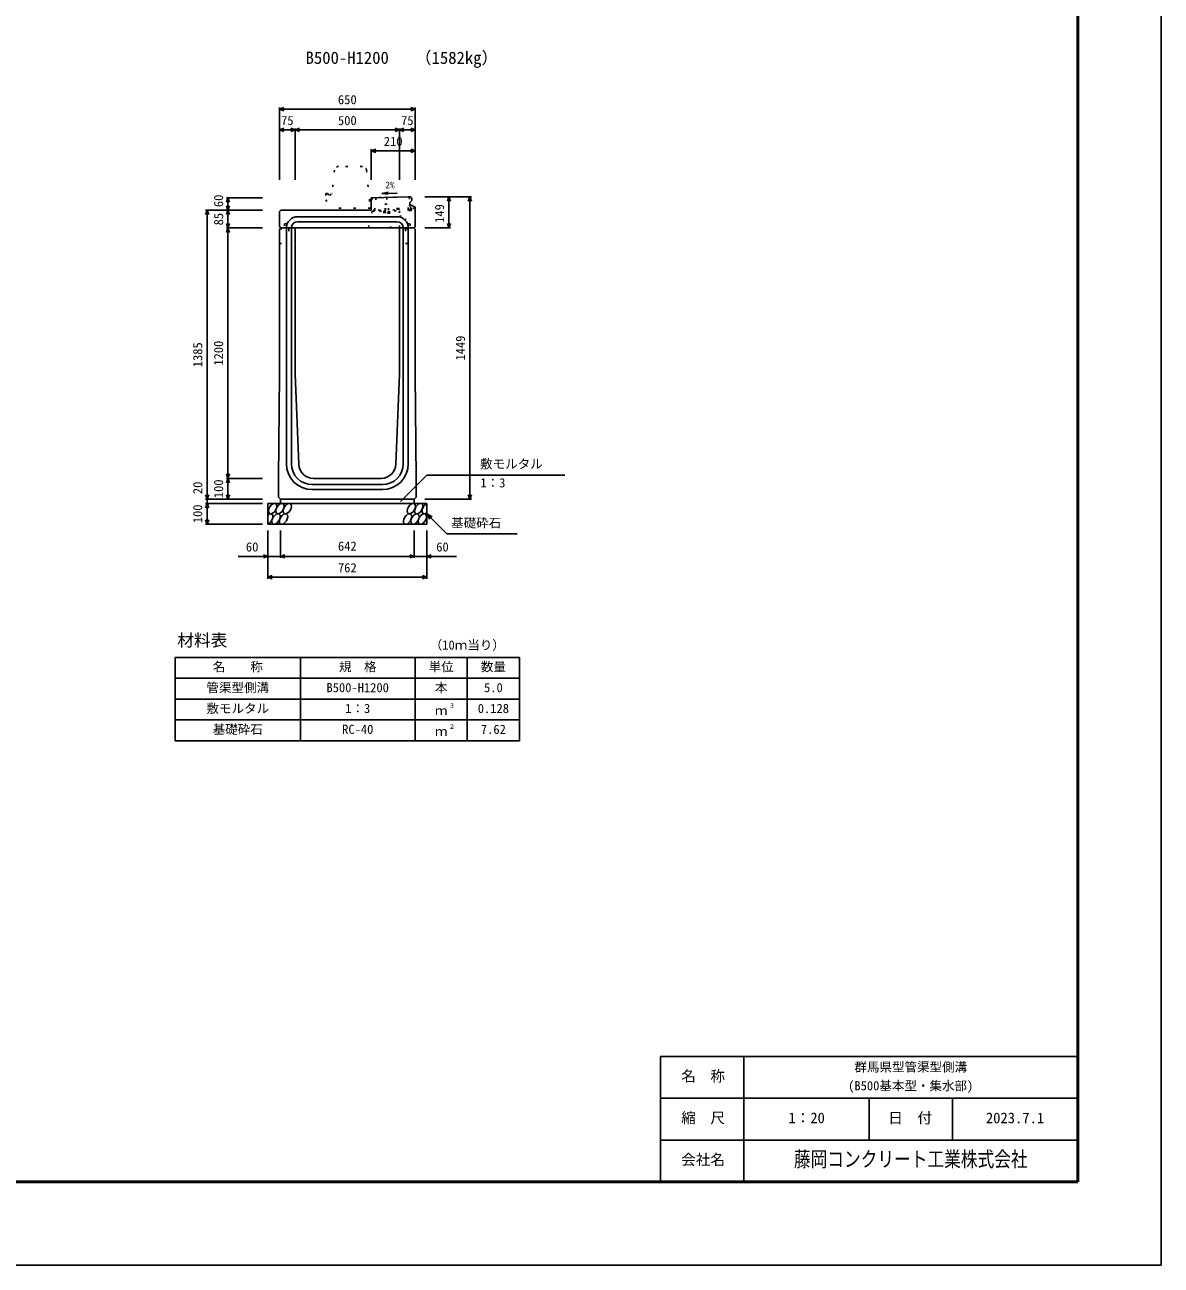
# Model space of a CAD drawing. Units: millimetres, scale not verified. Extents: x 4220 to 29420, y 5940 to 17820.
# Drawn here: x 23974 to 29420, y 5940 to 11885 of the extents above; entities that cross this region are included whole.
import ezdxf
from ezdxf.enums import TextEntityAlignment as Align

# ---------------------------------------------------------------- set-up
doc = ezdxf.new("R2010")
doc.units = ezdxf.units.MM
doc.header["$LTSCALE"] = 40
doc.linetypes.add('DOTTED', pattern=[1.75, 0.25, -1.5])
for name, color, linetype, lineweight in [('Defpoints_3', 5, 'Continuous', 25), ('DIM', 7, 'Continuous', 25), ('HATCH', 6, 'Continuous', 25), ('HYO', 3, 'Continuous', 25), ('HYO2', 4, 'Continuous', 25), ('OUTLINE', 3, 'Continuous', 25), ('OUTLINE2', 4, 'Continuous', 25), ('TXT', 7, 'Continuous', 25), ('WAKU', 3, 'Continuous', 50), ('WAKU-LINE', 7, 'Continuous', 25)]:
    doc.layers.add(name, color=color, linetype=linetype, lineweight=lineweight)
doc.layers.add('WAKU-TXT', color=7, linetype='Continuous')
doc.styles.add('ＭＳ ゴシック', font='')
doc.styles.get('ＭＳ ゴシック').set_extended_font_data('MS Gothic')

msp = doc.modelspace()

# ---------------------------------------------------------------- linework, layer by layer
at = {"layer": 'Defpoints_3'}
for p, q in [((29420, 5940), (29420, 17820)), ((12620, 5940), (29420, 5940))]:
    msp.add_line(p, q, dxfattribs=at)
at = {"layer": 'DIM'}
for p, q in [((25195, 11481.46), (25216.14, 11489.16)), ((25195, 11488.96), (25195, 11141.46)), ((25845, 11481.46), (25195, 11481.46)), ((25216.14, 11473.77), (25195, 11481.46)), ((25823.86, 11489.16), (25845, 11481.46)), ((25845, 11481.46), (25823.86, 11473.77)), ((25845, 11488.96), (25845, 11141.46)), ((25216.14, 11389.16), (25195, 11381.46)), ((25270, 11381.46), (25195, 11381.46)), ((25195, 11381.46), (25216.14, 11373.77)), ((25248.86, 11389.16), (25270, 11381.46)), ((25270, 11381.46), (25248.86, 11373.77)), ((25270, 11381.46), (25291.14, 11389.16)), ((25270, 11388.96), (25270, 11141.46)), ((25270, 11381.46), (25770, 11381.46)), ((25291.14, 11373.77), (25270, 11381.46)), ((25748.86, 11389.16), (25770, 11381.46)), ((25770, 11381.46), (25748.86, 11373.77)), ((25791.14, 11389.16), (25770, 11381.46)), ((25770, 11388.96), (25770, 11141.46)), ((25770, 11381.46), (25845, 11381.46)), ((25770, 11381.46), (25791.14, 11373.77)), ((25823.86, 11389.16), (25845, 11381.46)), ((25845, 11381.46), (25823.86, 11373.77)), ((25656.14, 11289.16), (25635, 11281.46)), ((25635, 11288.96), (25635, 11141.46)), ((25635, 11281.46), (25845, 11281.46)), ((25635, 11281.46), (25656.14, 11273.77)), ((25823.86, 11289.16), (25845, 11281.46)), ((25845, 11281.46), (25823.86, 11273.77)), ((26114.5, 11060.46), (25892, 11060.46)), ((25999.3, 11039.32), (26007, 11060.46)), ((26007, 11060.46), (26007, 10911.46)), ((26007, 11060.46), (26014.7, 11039.32)), ((26099.3, 11039.32), (26107, 11060.46)), ((26107, 11060.46), (26107, 9611.46)), ((26107, 11060.46), (26114.7, 11039.32)), ((24940.3, 11035.32), (24948, 11056.46)), ((24948, 10996.46), (24940.3, 11017.61)), ((24940.5, 11056.46), (25113, 11056.46)), ((24948, 11056.46), (24948, 10996.46)), ((24948, 11056.46), (24955.7, 11035.32)), ((24955.7, 11017.61), (24948, 10996.46)), ((24848, 10996.46), (24840.3, 10975.32)), ((24840.5, 10996.46), (25113, 10996.46)), ((24848, 10996.46), (24848, 9611.46)), ((24855.7, 10975.32), (24848, 10996.46)), ((24940.3, 10975.32), (24948, 10996.46)), ((24948, 10911.46), (24948, 10996.46)), ((24948, 10996.46), (24955.7, 10975.32)), ((24940.3, 10932.61), (24948, 10911.46)), ((24940.3, 10890.32), (24948, 10911.46)), ((24940.5, 10911.46), (25113, 10911.46)), ((24948, 10911.46), (24955.7, 10932.61)), ((24948, 10911.46), (24948, 9711.46)), ((24948, 10911.46), (24955.7, 10890.32)), ((26014.5, 10911.46), (25892, 10911.46)), ((25999.3, 10932.61), (26007, 10911.46)), ((26007, 10911.46), (26014.7, 10932.61)), ((24948, 9711.46), (24940.3, 9732.61)), ((24940.3, 9690.32), (24948, 9711.46)), ((24940.5, 9711.46), (25113, 9711.46)), ((24955.7, 9732.61), (24948, 9711.46)), ((24948, 9711.46), (24948, 9611.46)), ((24948, 9711.46), (24955.7, 9690.32)), ((25774.77, 9600.65), (25901, 9726.89)), ((25901, 9726.89), (26562.46, 9726.89)), ((24848, 9611.46), (24840.3, 9632.61)), ((24855.7, 9632.61), (24848, 9611.46)), ((24948, 9611.46), (24940.3, 9632.61)), ((24955.7, 9632.61), (24948, 9611.46)), ((26099.3, 9632.61), (26107, 9611.46)), ((26107, 9611.46), (26114.7, 9632.61)), ((24848, 9591.46), (24840.3, 9570.32)), ((24840.5, 9611.46), (25113, 9611.46)), ((24840.5, 9591.46), (25113, 9591.46)), ((24848, 9611.46), (24848, 9591.46)), ((24848, 9591.46), (24848, 9491.46)), ((24855.7, 9570.32), (24848, 9591.46)), ((26114.5, 9611.46), (25892, 9611.46)), ((24848, 9491.46), (24840.3, 9512.61)), ((24855.7, 9512.61), (24848, 9491.46)), ((25901, 9541.46), (25996.76, 9445.71)), ((25901, 9541.46), (25926.98, 9526.46)), ((25901, 9541.46), (25916, 9515.48)), ((24840.5, 9491.46), (25113, 9491.46)), ((25139, 9230.1), (25139, 9461.46)), ((25199, 9330.1), (25199, 9461.46)), ((25841, 9330.1), (25841, 9461.46)), ((25901, 9230.1), (25901, 9461.46)), ((25996.76, 9445.71), (26334.31, 9445.71)), ((25139, 9337.6), (24997.21, 9337.6)), ((25117.86, 9345.29), (25139, 9337.6)), ((25139, 9337.6), (25117.86, 9329.9)), ((25139, 9337.6), (25199, 9337.6)), ((25199, 9337.6), (25220.14, 9345.29)), ((25220.14, 9329.9), (25199, 9337.6)), ((25204, 9337.6), (25846, 9337.6)), ((25819.86, 9345.29), (25841, 9337.6)), ((25841, 9337.6), (25819.86, 9329.9)), ((25901, 9337.6), (25841, 9337.6)), ((25922.14, 9345.29), (25901, 9337.6)), ((25901, 9337.6), (26042.79, 9337.6)), ((25901, 9337.6), (25922.14, 9329.9)), ((25139, 9237.6), (25160.14, 9245.29)), ((25139, 9237.6), (25901, 9237.6)), ((25160.14, 9229.9), (25139, 9237.6)), ((25879.86, 9245.29), (25901, 9237.6)), ((25901, 9237.6), (25879.86, 9229.9))]:
    msp.add_line(p, q, dxfattribs=at)
at = {"layer": 'HATCH', "linetype": 'DOTTED'}
for p, q in [((25822.46, 11060.32), (25646, 11056.69)), ((25759.23, 10998.01), (25757.97, 11058.99)), ((25766.23, 10998.15), (25764.97, 11059.14)), ((25811.22, 10999.08), (25809.96, 11060.07)), ((25816.96, 11060.21), (25818.22, 10999.22)), ((25821.46, 11060.3), (25825.96, 11060.4)), ((25822.63, 11003.81), (25821.46, 11060.3)), ((25827.25, 10997.91), (25825.96, 11060.4)), ((25646, 11056.69), (25638, 11056.52)), ((25638, 11056.52), (25639.34, 10991.53)), ((25648.35, 10991.22), (25647, 11056.71)), ((25818.22, 10999.22), (25648.26, 10995.72)), ((25651.25, 10995.78), (25650, 11056.77)), ((25657, 11056.91), (25658.25, 10995.92)), ((25700.28, 11025.8), (25716.27, 11026.13)), ((25700.87, 10996.8), (25700.28, 11025.8)), ((25703.24, 10996.85), (25701.99, 11057.84)), ((25708.98, 11057.98), (25710.24, 10997)), ((25716.87, 10997.13), (25716.27, 11026.13)), ((25639.34, 10991.53), (25648.34, 10991.72)), ((25824.31, 10994.85), (25648.35, 10991.22)), ((25695.11, 10992.18), (25722.82, 10992.76)), ((25695.32, 10982.19), (25695.11, 10992.18)), ((25723.03, 10982.76), (25695.32, 10982.19)), ((25702.04, 10992.33), (25702.24, 10982.33)), ((25715.89, 10992.61), (25716.1, 10982.61)), ((25722.82, 10992.76), (25723.03, 10982.76))]:
    msp.add_line(p, q, dxfattribs=at)
for centre, radius in [((25818.13, 11003.72), 4.5), ((25824.25, 10997.85), 3)]:
    msp.add_arc(centre, radius, 271.18119, 1.18119, dxfattribs=at)
at = {"layer": 'HATCH'}
for centre in [(25161.89, 9566.46), (25197.37, 9566.46), (25232.84, 9566.46), (25827.05, 9566.46), (25862.52, 9566.46), (25178.77, 9516.46), (25214.25, 9516.46), (25808.45, 9516.46), (25843.93, 9516.46), (25879.41, 9516.46)]:
    msp.add_ellipse(centre, major_axis=(14.54, 23.54), ratio=0.5792, dxfattribs=at)
for centre, start_param, end_param in [((25898, 9566.46), 0.6666252, 4.1103269), ((25143.3, 9516.46), 3.7419964, 7.318141)]:
    msp.add_ellipse(centre, major_axis=(14.54, 23.54), ratio=0.5792, start_param=start_param, end_param=end_param, dxfattribs=at)
at = {"layer": 'HYO'}
for p, q in [((26345, 8853.36), (24695, 8853.36)), ((24695, 8853.36), (24695, 8453.36)), ((25295, 8853.36), (25295, 8453.36)), ((25845, 8853.36), (25845, 8453.36)), ((26095, 8853.36), (26095, 8453.36)), ((26345, 8453.36), (26345, 8853.36)), ((24695, 8753.36), (26345, 8753.36)), ((24695, 8453.36), (26345, 8453.36))]:
    msp.add_line(p, q, dxfattribs=at)
at = {"layer": 'HYO2'}
for p, q in [((24695, 8653.36), (26345, 8653.36)), ((24695, 8553.36), (26345, 8553.36))]:
    msp.add_line(p, q, dxfattribs=at)
at = {"layer": 'OUTLINE', "linetype": 'DOTTED'}
for p, q in [((25458.19, 11188.41), (25447, 11076.46)), ((25591.9, 11206.46), (25478.1, 11206.46)), ((25611.8, 11188.45), (25630, 11006.46)), ((25417, 11076.46), (25417, 11046.46)), ((25417, 11076.46), (25425, 11076.46)), ((25425, 11076.46), (25435, 11066.46)), ((25435, 11066.46), (25445, 11076.46)), ((25445, 11076.46), (25447, 11076.46)), ((25417, 11046.46), (25440, 11006.46)), ((25630, 11006.46), (25440, 11006.46))]:
    msp.add_line(p, q, dxfattribs=at)
at = {"layer": 'OUTLINE'}
for p, q in [((25823, 11060.34), (25635, 11056.46)), ((25823, 11060.34), (25829, 11054.46)), ((25635, 11056.46), (25635, 10996.46)), ((25820, 11033.46), (25829, 11043.46)), ((25820, 11033.46), (25820, 11023.46)), ((25820, 11023.46), (25845, 11010.46)), ((25829, 11054.46), (25829, 11043.46)), ((25845, 10917.46), (25845, 11010.46)), ((25195, 10990.46), (25201, 10996.46)), ((25195, 10990.46), (25195, 10917.46)), ((25201, 10996.46), (25635, 10996.46)), ((25195, 10917.46), (25201, 10911.46)), ((25195, 10905.46), (25201, 10911.46)), ((25195, 10211.46), (25195, 10905.46)), ((25839, 10911.46), (25201, 10911.46)), ((25270, 10911.46), (25270, 10211.46)), ((25770, 10911.46), (25770, 10211.46)), ((25839, 10911.46), (25845, 10917.46)), ((25839, 10911.46), (25845, 10905.46)), ((25845, 10905.46), (25845, 10211.46)), ((25195, 10211.46), (25190, 9711.46)), ((25270, 10211.46), (25287.31, 9778.67)), ((25770, 10211.46), (25752.69, 9778.67)), ((25845, 10211.46), (25850, 9711.46)), ((25190, 9620.46), (25190, 9711.46)), ((25682.74, 9711.46), (25357.26, 9711.46)), ((25850, 9620.46), (25850, 9711.46)), ((25139, 9591.46), (25901, 9591.46)), ((25139, 9491.46), (25139, 9591.46)), ((25190, 9620.46), (25199, 9611.46)), ((25841, 9611.46), (25199, 9611.46)), ((25199, 9611.46), (25199, 9591.46)), ((25841, 9611.46), (25850, 9620.46)), ((25841, 9611.46), (25841, 9591.46)), ((25901, 9491.46), (25901, 9591.46)), ((25139, 9491.46), (25901, 9491.46))]:
    msp.add_line(p, q, dxfattribs=at)
at = {"layer": 'OUTLINE', "linetype": 'DOTTED'}
for centre, start, end in [((25478.1, 11186.46), 90, 174.40835), ((25591.9, 11186.46), 4.08463, 90)]:
    msp.add_arc(centre, 20, start, end, dxfattribs=at)
at = {"layer": 'OUTLINE'}
for centre, start, end in [((25357.26, 9781.46), 182.29061, 270.36797), ((25682.74, 9781.46), 270, 357.70939)]:
    msp.add_arc(centre, 70, start, end, dxfattribs=at)
at = {"layer": 'OUTLINE2', "linetype": 'DOTTED'}
for p, q in [((25722.91, 10911.46), (25821.46, 11022.7)), ((25843.39, 11011.3), (25765.93, 10911.46)), ((25639.33, 10992.04), (25620, 10911.46)), ((25770, 10993.73), (25770, 10911.46)), ((25196.5, 10906.96), (25240, 10906.96)), ((25218.5, 10931.96), (25230.5, 10931.96)), ((25218.5, 10931.96), (25218.5, 10906.96)), ((25230.5, 10931.96), (25230.5, 10906.96)), ((25240, 10906.96), (25240, 10836.46)), ((25799.45, 10906.96), (25843.5, 10906.96)), ((25799.45, 10906.96), (25799.45, 10836.46)), ((25809.5, 10931.96), (25821.5, 10931.96)), ((25809.5, 10931.96), (25809.5, 10906.96)), ((25821.5, 10931.96), (25821.5, 10906.96)), ((25195, 10836.46), (25240, 10836.46)), ((25799.45, 10836.46), (25844.45, 10836.46))]:
    msp.add_line(p, q, dxfattribs=at)
at = {"layer": 'OUTLINE2'}
for p, q in [((25282, 10965.46), (25758, 10965.46)), ((25282, 10941.46), (25758, 10941.46)), ((25228, 10911.46), (25228, 9781.46)), ((25252, 10911.46), (25252, 9781.46)), ((25788, 10911.46), (25788, 9781.46)), ((25812, 10911.46), (25812, 9781.46)), ((25688, 9681.46), (25352, 9681.46)), ((25688, 9657.46), (25352, 9657.46))]:
    msp.add_line(p, q, dxfattribs=at)
for centre, radius, start, end in [((25282, 10911.46), 54, 90, 180), ((25282, 10911.46), 30, 90, 180), ((25758, 10911.46), 54, 0, 90), ((25758, 10911.46), 30, 0, 90), ((25352, 9781.46), 124, 180, 270), ((25352, 9781.46), 100, 180, 270), ((25688, 9781.46), 100, 270, 0), ((25688, 9781.46), 124, 270, 0)]:
    msp.add_arc(centre, radius, start, end, dxfattribs=at)
at = {"layer": 'TXT'}
for p, q in [((25685.75, 11077.51), (25715.19, 11083.33)), ((25758.49, 11079.01), (25685.75, 11077.51)), ((25685.75, 11077.51), (25715.4, 11072.91))]:
    msp.add_line(p, q, dxfattribs=at)
at = {"layer": 'WAKU'}
for p, q in [((29020, 6340), (29020, 17420)), ((13020, 6340), (29020, 6340))]:
    msp.add_line(p, q, dxfattribs=at)
at = {"layer": 'WAKU', "lineweight": 25}
for p, q in [((27020, 6940), (29020, 6940)), ((27020, 6340), (27020, 6940))]:
    msp.add_line(p, q, dxfattribs=at)
at = {"layer": 'WAKU-LINE'}
for p, q in [((27420, 6340), (27420, 6940)), ((27020, 6740), (29020, 6740)), ((28020, 6540), (28020, 6740)), ((28420, 6540), (28420, 6740)), ((27020, 6540), (29020, 6540))]:
    msp.add_line(p, q, dxfattribs=at)

# ---------------------------------------------------------------- texts
at = {"layer": 'DIM', "style": 'ＭＳ ゴシック'}
for s, p in [('650', (25475, 11491.46)), ('75', (25202.5, 11391.46)), ('500', (25475, 11391.46)), ('75', (25777.5, 11391.46)), ('210', (25695, 11291.46)), ('敷モルタル', (26156.6, 9745.62)), ('1：3', (26157.6, 9654.93)), ('基礎砕石', (26017.32, 9462.88)), ('60', (25034, 9347.6)), ('642', (25475, 9351.46)), ('60', (25946, 9347.6)), ('762', (25475, 9247.6))]:
    msp.add_text(s, height=43.99, dxfattribs=at).set_placement(p, align=Align.BOTTOM_LEFT)
for s, p in [('60', (24938, 11011.46)), ('149', (25997, 10935.96)), ('85', (24938, 10923.96)), ('1385', (24838, 10243.96)), ('1200', (24938, 10251.46)), ('1449', (26097, 10275.96)), ('20', (24838, 9635.78)), ('100', (24938, 9616.46)), ('100', (24838, 9496.46))]:
    msp.add_text(s, height=43.99, rotation=90, dxfattribs=at).set_placement(p, align=Align.BOTTOM_LEFT)
at = {"layer": 'TXT', "style": 'ＭＳ ゴシック'}
for s, height, p in [('B500-H1200', 58.65, (25320, 11680.44)), ('（1582kg）', 58.65, (25843.7, 11680.44)), ('2%', 32.99, (25702.05, 11091.09)), ('材料表', 58.65, (24705, 8888.36)), ('（10ｍ当り）', 43.99, (25915, 8877.36)), ('名\u3000\u3000称', 43.99, (24875, 8773.36)), ('規\u3000格', 43.99, (25480, 8773.36)), ('単位', 43.99, (25910, 8773.36)), ('数量', 43.99, (26160, 8773.36)), ('管渠型側溝', 43.99, (24845, 8673.36)), ('B500-H1200', 43.99, (25420, 8673.36)), ('本', 43.99, (25940, 8673.36)), ('5.0', 43.99, (26175, 8673.36)), ('敷モルタル', 43.99, (24845, 8573.36)), ('1：3', 43.99, (25510, 8573.36)), ('３', 21.99, (26005.54, 8603.73)), ('0.128', 43.99, (26145, 8573.36)), ('ｍ', 43.99, (25940, 8563.36)), ('基礎砕石', 43.99, (24875, 8473.36)), ('RC-40', 43.99, (25495, 8473.36)), ('ｍ', 43.99, (25940, 8463.36)), ('２', 21.99, (26005.54, 8503.73)), ('7.62', 43.99, (26160, 8473.36))]:
    msp.add_text(s, height=height, dxfattribs=at).set_placement(p, align=Align.BOTTOM_LEFT)
at = {"layer": 'WAKU-TXT', "style": 'ＭＳ ゴシック'}
for s, height, p in [('群馬県型管渠型側溝', 43.99, (27950, 6855)), ('名\u3000称', 51.32, (27119.9, 6805)), ('(B500基本型・集水部)', 43.99, (27920, 6765)), ('縮\u3000尺', 51.32, (27119.9, 6605)), ('1：20', 51.32, (27633.5, 6605)), ('日\u3000付', 51.32, (28111.89, 6605)), ('2023.7.1', 51.32, (28580, 6605)), ('会社名', 51.32, (27119.9, 6405))]:
    msp.add_text(s, height=height, dxfattribs=at).set_placement(p, align=Align.BOTTOM_LEFT)
at = {"layer": 'WAKU-TXT', "style": 'ＭＳ ゴシック', "width": 0.8}
msp.add_text('藤岡コンクリート工業株式会社', height=73.31, dxfattribs=at).set_placement((27660, 6390), align=Align.BOTTOM_LEFT)

doc.saveas('drawing.dxf')
